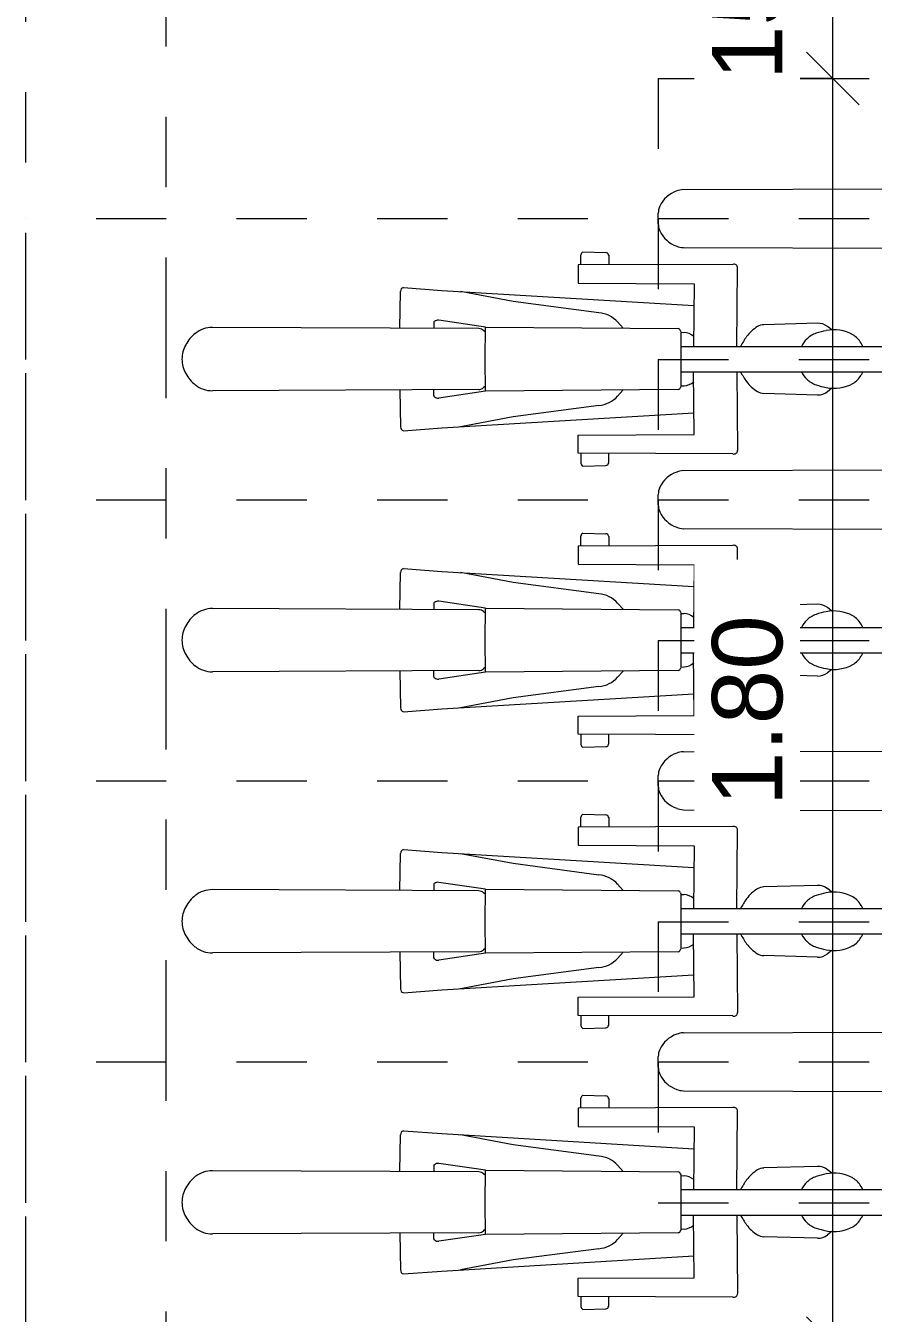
# Model space of a CAD drawing. Header units: metres. Extents: x -86 to 44, y -23 to 39.
# Drawn here: x 18.352 to 19.558, y -8.461 to -6.628 of the extents above; entities that cross this region are included whole.
import ezdxf

# ---------------------------------------------------------------- set-up
doc = ezdxf.new("R2010")
doc.units = ezdxf.units.M
doc.linetypes.add('_Rasterlinie_', pattern=[0.375, 0.2, -0.05, 0.075, -0.05])
doc.linetypes.add('_Verdeckte Linien_', pattern=[0.15, 0.1, -0.05])
for name, color, linetype, lineweight in [('A-____-____-DIMS', 7, 'Continuous', 5), ('A-____-____-DIMS-50', 7, 'Continuous', 5), ('A-DETL-GENF-HDLN', 7, '_Verdeckte Linien_', 9), ('A-DETL-GENF-OTLN', 7, 'Continuous', 9), ('C-PRKG-____-HDLN', 7, '_Verdeckte Linien_', 9), ('C-PRKG-____-OTLN', 7, 'Continuous', 9), ('S-GRID-____-OTLN', 7, 'Continuous', 5)]:
    doc.layers.add(name, color=color, linetype=linetype, lineweight=lineweight)
doc.styles.add('Arial_1', font='arial.ttf', dxfattribs={"height": 0.1})
doc.dimstyles.new('SUB_Rohbau_fein_6', dxfattribs={"dimscale": 0.3048, "dimtxt": 0.102026, "dimasz": 0.246063, "dimexe": 0.164042, "dimexo": 0.0625, "dimgap": 0.123031, "dimtad": 1, "dimdec": 1, "dimlfac": 100, "dimrnd": 0.5, "dimdsep": 46, "dimtxsty": 'Arial_1', "dimblk1": 'OBLIQUE', "dimblk2": 'OBLIQUE', "dimsah": 1, "dimcen": 0.09, "dimazin": 0, "dimtfac": 1, "dimtdec": 4, "dimtix": 1, "dimtmove": 0, "dimatfit": 3, "dimfxl": 0.164042, "dimfxlon": 1, "dimtvp": 1, "dimtfill": 1, "dimtolj": 1, "dimtzin": 0, "dimarcsym": 2})
doc.dimstyles.new('SUB_Rohbau_fein_7', dxfattribs={"dimscale": 0.3048, "dimtxt": 0.102026, "dimasz": 0.246063, "dimexe": 0.164042, "dimexo": 0.0625, "dimgap": 0.123031, "dimtad": 1, "dimrnd": 0.005, "dimzin": 0, "dimdsep": 46, "dimtxsty": 'Arial_1', "dimblk1": 'OBLIQUE', "dimblk2": 'OBLIQUE', "dimsah": 1, "dimcen": 0.09, "dimazin": 0, "dimtfac": 1, "dimtdec": 4, "dimtix": 1, "dimtmove": 0, "dimatfit": 3, "dimfxl": 0.164042, "dimfxlon": 1, "dimtvp": 1, "dimtfill": 1, "dimtolj": 1, "dimtzin": 0, "dimarcsym": 2})

# ---------------------------------------------------------------- blocks, each defined once
blk = doc.blocks.new('Fahrradstellplatz - Fahrradstellplatz-23804277--01_UG_OK_FFB_AF')
at = {"layer": 'C-PRKG-____-HDLN', "color": 253, "true_color": 0x999999}
blk.add_line((0, -4.1), (2.2695, -4.1), dxfattribs=at)
blk = doc.blocks.new('Fahrradstellplatz - Fahrradstellplatz-23803464--01_UG_OK_FFB_AF')
at = {"layer": 'A-DETL-GENF-HDLN', "color": 253, "true_color": 0x999999}
for p, q in [((0, 2), (0.4, 2)), ((0.4, 2), (0.8, 2)), ((0.4, 0), (0.4, 2)), ((0.4, 0), (0.4, 2)), ((0.8, 2), (1.2, 2)), ((0.8, 0), (0.8, 2)), ((0.8, 0), (0.8, 2)), ((1.2, 2), (1.6, 2)), ((1.2, 0), (1.2, 2)), ((1.2, 0), (1.2, 2)), ((1.6, 0), (1.6, 2))]:
    blk.add_line(p, q, dxfattribs=at)
at = {"layer": 'A-DETL-GENF-OTLN', "color": 253, "true_color": 0x999999}
for p, q in [((0.1573, 1.3551), (0.1556, 1.7345)), ((0.2439, 1.3551), (0.2456, 1.7345)), ((0.5573, 1.3551), (0.5556, 1.7345)), ((0.6439, 1.3551), (0.6456, 1.7345)), ((0.9573, 1.3551), (0.9556, 1.7345)), ((1.0439, 1.3551), (1.0456, 1.7345)), ((1.3573, 1.3551), (1.3556, 1.7345)), ((1.4439, 1.3551), (1.4456, 1.7345)), ((0.1568, 1.4679), (0.1043, 1.4669)), ((0.2444, 1.4679), (0.2969, 1.4669)), ((0.5568, 1.4679), (0.5043, 1.4669)), ((0.6444, 1.4679), (0.6969, 1.4669)), ((0.9568, 1.4679), (0.9043, 1.4669)), ((1.0444, 1.4679), (1.0969, 1.4669)), ((1.3568, 1.4679), (1.3043, 1.4669)), ((1.4444, 1.4679), (1.4969, 1.4669)), ((0.0987, 1.4626), (0.1028, 1.408)), ((0.3025, 1.4626), (0.2984, 1.408)), ((0.4987, 1.4626), (0.5028, 1.408)), ((0.7025, 1.4626), (0.6984, 1.408)), ((0.8987, 1.4626), (0.9028, 1.408)), ((1.1025, 1.4626), (1.0984, 1.408)), ((1.2987, 1.4626), (1.3028, 1.408)), ((1.5025, 1.4626), (1.4984, 1.408)), ((0.155, 1.3458), (0.1452, 1.4123)), ((0.1486, 1.4194), (0.157, 1.4194)), ((0.2526, 1.4194), (0.2442, 1.4194)), ((0.2462, 1.3458), (0.256, 1.4123)), ((0.555, 1.3458), (0.5452, 1.4123)), ((0.5486, 1.4194), (0.557, 1.4194)), ((0.6526, 1.4194), (0.6442, 1.4194)), ((0.6462, 1.3458), (0.656, 1.4123)), ((0.955, 1.3458), (0.9452, 1.4123)), ((0.9486, 1.4194), (0.957, 1.4194)), ((1.0526, 1.4194), (1.0442, 1.4194)), ((1.0462, 1.3458), (1.056, 1.4123)), ((1.355, 1.3458), (1.3452, 1.4123)), ((1.3486, 1.4194), (1.357, 1.4194)), ((1.4526, 1.4194), (1.4442, 1.4194)), ((1.4462, 1.3458), (1.456, 1.4123)), ((0.1028, 1.408), (0.1243, 1.0493)), ((0.2984, 1.408), (0.2769, 1.0493)), ((0.5028, 1.408), (0.5243, 1.0493)), ((0.6984, 1.408), (0.6769, 1.0493)), ((0.9028, 1.408), (0.9243, 1.0493)), ((1.0984, 1.408), (1.0769, 1.0493)), ((1.3028, 1.408), (1.3243, 1.0493)), ((1.4984, 1.408), (1.4769, 1.0493)), ((0.1186, 1.3065), (0.1044, 1.3816)), ((0.2826, 1.3065), (0.2968, 1.3816)), ((0.5186, 1.3065), (0.5044, 1.3816)), ((0.6826, 1.3065), (0.6968, 1.3816)), ((0.9186, 1.3065), (0.9044, 1.3816)), ((1.0826, 1.3065), (1.0968, 1.3816)), ((1.3186, 1.3065), (1.3044, 1.3816)), ((1.4826, 1.3065), (1.4968, 1.3816)), ((0.155, 1.3458), (0.2006, 1.3465)), ((0.1573, 1.0716), (0.155, 1.3458)), ((0.1623, 1.3459), (0.16, 1.3486)), ((0.2006, 1.3465), (0.2462, 1.3458)), ((0.2389, 1.3459), (0.2411, 1.3486)), ((0.2462, 1.3458), (0.2439, 1.0716)), ((0.555, 1.3458), (0.6006, 1.3465)), ((0.5573, 1.0716), (0.555, 1.3458)), ((0.5623, 1.3459), (0.56, 1.3486)), ((0.6006, 1.3465), (0.6462, 1.3458)), ((0.6389, 1.3459), (0.6411, 1.3486)), ((0.6462, 1.3458), (0.6439, 1.0716)), ((0.955, 1.3458), (1.0006, 1.3465)), ((0.9573, 1.0716), (0.955, 1.3458)), ((0.9623, 1.3459), (0.96, 1.3486)), ((1.0006, 1.3465), (1.0462, 1.3458)), ((1.0389, 1.3459), (1.0411, 1.3486)), ((1.0462, 1.3458), (1.0439, 1.0716)), ((1.355, 1.3458), (1.4006, 1.3465)), ((1.3573, 1.0716), (1.355, 1.3458)), ((1.3623, 1.3459), (1.36, 1.3486)), ((1.4006, 1.3465), (1.4462, 1.3458)), ((1.4389, 1.3459), (1.4411, 1.3486)), ((1.4462, 1.3458), (1.4439, 1.0716)), ((0.1347, 1.1845), (0.1186, 1.3065)), ((0.2664, 1.1845), (0.2826, 1.3065)), ((0.5347, 1.1845), (0.5186, 1.3065)), ((0.6664, 1.1845), (0.6826, 1.3065)), ((0.9347, 1.1845), (0.9186, 1.3065)), ((1.0664, 1.1845), (1.0826, 1.3065)), ((1.3347, 1.1845), (1.3186, 1.3065)), ((1.4664, 1.1845), (1.4826, 1.3065)), ((0.0666, 1.2102), (0.0523, 1.21)), ((0.0658, 0.9937), (0.0667, 1.2142)), ((0.0667, 1.2142), (0.0925, 1.2142)), ((0.0925, 1.2142), (0.0933, 1.049)), ((0.3087, 1.2142), (0.3079, 1.049)), ((0.3345, 1.2142), (0.3087, 1.2142)), ((0.3354, 0.9937), (0.3345, 1.2142)), ((0.3345, 1.2102), (0.3489, 1.21)), ((0.4666, 1.2102), (0.4523, 1.21)), ((0.4658, 0.9937), (0.4667, 1.2142)), ((0.4667, 1.2142), (0.4925, 1.2142)), ((0.4925, 1.2142), (0.4933, 1.049)), ((0.7087, 1.2142), (0.7079, 1.049)), ((0.7345, 1.2142), (0.7087, 1.2142)), ((0.7354, 0.9937), (0.7345, 1.2142)), ((0.7345, 1.2102), (0.7489, 1.21)), ((0.8666, 1.2102), (0.8523, 1.21)), ((0.8658, 0.9937), (0.8667, 1.2142)), ((0.8667, 1.2142), (0.8925, 1.2142)), ((0.8925, 1.2142), (0.8933, 1.049)), ((1.1087, 1.2142), (1.1079, 1.049)), ((1.1345, 1.2142), (1.1087, 1.2142)), ((1.1354, 0.9937), (1.1345, 1.2142)), ((1.1345, 1.2102), (1.1489, 1.21)), ((1.2666, 1.2102), (1.2523, 1.21)), ((1.2658, 0.9937), (1.2667, 1.2142)), ((1.2667, 1.2142), (1.2925, 1.2142)), ((1.2925, 1.2142), (1.2933, 1.049)), ((1.5087, 1.2142), (1.5079, 1.049)), ((1.5345, 1.2142), (1.5087, 1.2142)), ((1.5354, 0.9937), (1.5345, 1.2142)), ((1.5345, 1.2102), (1.5489, 1.21)), ((0.0482, 1.2074), (0.0491, 1.1747)), ((0.353, 1.2074), (0.3521, 1.1747)), ((0.4482, 1.2074), (0.4491, 1.1747)), ((0.753, 1.2074), (0.7521, 1.1747)), ((0.8482, 1.2074), (0.8491, 1.1747)), ((1.153, 1.2074), (1.1521, 1.1747)), ((1.2482, 1.2074), (1.2491, 1.1747)), ((1.553, 1.2074), (1.5521, 1.1747)), ((0.0529, 1.1705), (0.0665, 1.1702)), ((0.1567, 1.1498), (0.1478, 1.1579)), ((0.2445, 1.1498), (0.2534, 1.1579)), ((0.3483, 1.1705), (0.3347, 1.1702)), ((0.4529, 1.1705), (0.4665, 1.1702)), ((0.5567, 1.1498), (0.5478, 1.1579)), ((0.6445, 1.1498), (0.6534, 1.1579)), ((0.7483, 1.1705), (0.7347, 1.1702)), ((0.8529, 1.1705), (0.8665, 1.1702)), ((0.9567, 1.1498), (0.9478, 1.1579)), ((1.0445, 1.1498), (1.0534, 1.1579)), ((1.1483, 1.1705), (1.1347, 1.1702)), ((1.2529, 1.1705), (1.2665, 1.1702)), ((1.3567, 1.1498), (1.3478, 1.1579)), ((1.4445, 1.1498), (1.4534, 1.1579)), ((1.5483, 1.1705), (1.5347, 1.1702)), ((0.1604, 1.0681), (0.1621, 1.0675)), ((0.1621, 1.0675), (0.2006, 1.0674)), ((0.1624, 1.0675), (0.1627, 1.0634)), ((0.1825, 1.0675), (0.1825, 0.478)), ((0.2006, 1.0674), (0.2391, 1.0675)), ((0.2187, 1.0675), (0.2187, 0.478)), ((0.2387, 1.0675), (0.2385, 1.0634)), ((0.2391, 1.0675), (0.2408, 1.0681)), ((0.5604, 1.0681), (0.5621, 1.0675)), ((0.5621, 1.0675), (0.6006, 1.0674)), ((0.5624, 1.0675), (0.5627, 1.0634)), ((0.5825, 1.0675), (0.5825, 0.478)), ((0.6006, 1.0674), (0.6391, 1.0675)), ((0.6187, 1.0675), (0.6187, 0.478)), ((0.6387, 1.0675), (0.6385, 1.0634)), ((0.6391, 1.0675), (0.6408, 1.0681)), ((0.9604, 1.0681), (0.9621, 1.0675)), ((0.9621, 1.0675), (1.0006, 1.0674)), ((0.9624, 1.0675), (0.9627, 1.0634)), ((0.9825, 1.0675), (0.9825, 0.478)), ((1.0006, 1.0674), (1.0391, 1.0675)), ((1.0187, 1.0675), (1.0187, 0.478)), ((1.0387, 1.0675), (1.0385, 1.0634)), ((1.0391, 1.0675), (1.0408, 1.0681)), ((1.3604, 1.0681), (1.3621, 1.0675)), ((1.3621, 1.0675), (1.4006, 1.0674)), ((1.3624, 1.0675), (1.3627, 1.0634)), ((1.3825, 1.0675), (1.3825, 0.478)), ((1.4006, 1.0674), (1.4391, 1.0675)), ((1.4187, 1.0675), (1.4187, 0.478)), ((1.4387, 1.0675), (1.4385, 1.0634)), ((1.4391, 1.0675), (1.4408, 1.0681)), ((0.0933, 1.049), (0.1825, 1.0497)), ((0.3079, 1.049), (0.2187, 1.0497)), ((0.4933, 1.049), (0.5825, 1.0497)), ((0.7079, 1.049), (0.6187, 1.0497)), ((0.8933, 1.049), (0.9825, 1.0497)), ((1.1079, 1.049), (1.0187, 1.0497)), ((1.2933, 1.049), (1.3825, 1.0497)), ((1.5079, 1.049), (1.4187, 1.0497)), ((0.1825, 0.9883), (0.0707, 0.9872)), ((0.2187, 0.9883), (0.3305, 0.9872)), ((0.5825, 0.9883), (0.4707, 0.9872)), ((0.6187, 0.9883), (0.7305, 0.9872)), ((0.9825, 0.9883), (0.8707, 0.9872)), ((1.0187, 0.9883), (1.1305, 0.9872)), ((1.3825, 0.9883), (1.2707, 0.9872)), ((1.4187, 0.9883), (1.5305, 0.9872)), ((0.1495, 0.8735), (0.1517, 0.95)), ((0.2517, 0.8735), (0.2495, 0.95)), ((0.5495, 0.8735), (0.5517, 0.95)), ((0.6517, 0.8735), (0.6495, 0.95)), ((0.9495, 0.8735), (0.9517, 0.95)), ((1.0517, 0.8735), (1.0495, 0.95)), ((1.3495, 0.8735), (1.3517, 0.95)), ((1.4517, 0.8735), (1.4495, 0.95)), ((0.1591, 0.8532), (0.1542, 0.8592)), ((0.2421, 0.8532), (0.247, 0.8592)), ((0.5591, 0.8532), (0.5542, 0.8592)), ((0.6421, 0.8532), (0.647, 0.8592)), ((0.9591, 0.8532), (0.9542, 0.8592)), ((1.0421, 0.8532), (1.047, 0.8592)), ((1.3591, 0.8532), (1.3542, 0.8592)), ((1.4421, 0.8532), (1.447, 0.8592)), ((0.1825, 0.809), (0.1779, 0.8114)), ((0.2187, 0.809), (0.2233, 0.8114)), ((0.5825, 0.809), (0.5779, 0.8114)), ((0.6187, 0.809), (0.6233, 0.8114)), ((0.9825, 0.809), (0.9779, 0.8114)), ((1.0187, 0.809), (1.0233, 0.8114)), ((1.3825, 0.809), (1.3779, 0.8114)), ((1.4187, 0.809), (1.4233, 0.8114))]:
    blk.add_line(p, q, dxfattribs=at)
for centre, radius, start, end in [((0.2007, 1.7348), 0.0429, 90.2027, 118.8234), ((0.2004, 1.7348), 0.0429, 61.1766, 89.7973), ((0.6007, 1.7348), 0.0429, 90.2027, 118.8234), ((0.6004, 1.7348), 0.0429, 61.1766, 89.7973), ((1.0007, 1.7348), 0.0429, 90.2027, 118.8234), ((1.0004, 1.7348), 0.0429, 61.1766, 89.7973), ((1.4007, 1.7348), 0.0429, 90.2027, 118.8234), ((1.4004, 1.7348), 0.0429, 61.1766, 89.7973), ((0.2058, 1.7256), 0.0534, 118.8234, 141.5969), ((0.1954, 1.7256), 0.0534, 38.4031, 61.1766), ((0.6058, 1.7256), 0.0534, 118.8234, 141.5969), ((0.5954, 1.7256), 0.0534, 38.4031, 61.1766), ((1.0058, 1.7256), 0.0534, 118.8234, 141.5969), ((0.9954, 1.7256), 0.0534, 38.4031, 61.1766), ((1.4058, 1.7256), 0.0534, 118.8234, 141.5969), ((1.3954, 1.7256), 0.0534, 38.4031, 61.1766), ((0.1944, 1.7346), 0.0388, 141.5969, 180.2571), ((0.2068, 1.7346), 0.0388, 359.7429, 38.4031), ((0.5944, 1.7346), 0.0388, 141.5969, 180.2571), ((0.6068, 1.7346), 0.0388, 359.7429, 38.4031), ((0.9944, 1.7346), 0.0388, 141.5969, 180.2571), ((1.0068, 1.7346), 0.0388, 359.7429, 38.4031), ((1.3944, 1.7346), 0.0388, 141.5969, 180.2571), ((1.4068, 1.7346), 0.0388, 359.7429, 38.4031), ((0.1045, 1.4608), 0.00606, 91.0937, 163.2001), ((0.2967, 1.4608), 0.00606, 16.7999, 88.9063), ((0.5045, 1.4608), 0.00606, 91.0937, 163.2001), ((0.6967, 1.4608), 0.00606, 16.7999, 88.9063), ((0.9045, 1.4608), 0.00606, 91.0937, 163.2001), ((1.0967, 1.4608), 0.00606, 16.7999, 88.9063), ((1.3045, 1.4608), 0.00606, 91.0937, 163.2001), ((1.4967, 1.4608), 0.00606, 16.7999, 88.9063), ((0.1532, 1.4134), 0.00806, 139.5195, 188.3681), ((0.1486, 1.4174), 0.00199, 89.2163, 139.5195), ((0.2526, 1.4174), 0.00199, 40.4805, 90.7837), ((0.248, 1.4134), 0.00806, 351.6319, 40.4805), ((0.5532, 1.4134), 0.00806, 139.5195, 188.3681), ((0.5486, 1.4174), 0.00199, 89.2163, 139.5195), ((0.6526, 1.4174), 0.00199, 40.4805, 90.7837), ((0.648, 1.4134), 0.00806, 351.6319, 40.4805), ((0.9532, 1.4134), 0.00806, 139.5195, 188.3681), ((0.9486, 1.4174), 0.00199, 89.2163, 139.5195), ((1.0526, 1.4174), 0.00199, 40.4805, 90.7837), ((1.048, 1.4134), 0.00806, 351.6319, 40.4805), ((1.3532, 1.4134), 0.00806, 139.5195, 188.3681), ((1.3486, 1.4174), 0.00199, 89.2163, 139.5195), ((1.4526, 1.4174), 0.00199, 40.4805, 90.7837), ((1.448, 1.4134), 0.00806, 351.6319, 40.4805), ((0.1689, 1.3562), 0.0117, 185.1134, 220.3907), ((0.2323, 1.3562), 0.0117, 319.6093, 354.8866), ((0.5689, 1.3562), 0.0117, 185.1134, 220.3907), ((0.6323, 1.3562), 0.0117, 319.6093, 354.8866), ((0.9689, 1.3562), 0.0117, 185.1134, 220.3907), ((1.0323, 1.3562), 0.0117, 319.6093, 354.8866), ((1.3689, 1.3562), 0.0117, 185.1134, 220.3907), ((1.4323, 1.3562), 0.0117, 319.6093, 354.8866), ((0.0524, 1.2054), 0.00464, 90.4692, 154.4859), ((0.3488, 1.2054), 0.00464, 25.5141, 89.5308), ((0.4524, 1.2054), 0.00464, 90.4692, 154.4859), ((0.7488, 1.2054), 0.00464, 25.5141, 89.5308), ((0.8524, 1.2054), 0.00464, 90.4692, 154.4859), ((1.1488, 1.2054), 0.00464, 25.5141, 89.5308), ((1.2524, 1.2054), 0.00464, 90.4692, 154.4859), ((1.5488, 1.2054), 0.00464, 25.5141, 89.5308), ((0.0535, 1.1749), 0.00438, 181.6744, 261.5061), ((0.1758, 1.1882), 0.0413, 185.2207, 227.2443), ((0.2254, 1.1882), 0.0413, 312.7557, 354.7793), ((0.3477, 1.1749), 0.00438, 278.4939, 358.3256), ((0.4535, 1.1749), 0.00438, 181.6744, 261.5061), ((0.5758, 1.1882), 0.0413, 185.2207, 227.2443), ((0.6254, 1.1882), 0.0413, 312.7557, 354.7793), ((0.7477, 1.1749), 0.00438, 278.4939, 358.3256), ((0.8535, 1.1749), 0.00438, 181.6744, 261.5061), ((0.9758, 1.1882), 0.0413, 185.2207, 227.2443), ((1.0254, 1.1882), 0.0413, 312.7557, 354.7793), ((1.1477, 1.1749), 0.00438, 278.4939, 358.3256), ((1.2535, 1.1749), 0.00438, 181.6744, 261.5061), ((1.3758, 1.1882), 0.0413, 185.2207, 227.2443), ((1.4254, 1.1882), 0.0413, 312.7557, 354.7793), ((1.5477, 1.1749), 0.00438, 278.4939, 358.3256), ((0.162, 1.0727), 0.00483, 193.2596, 250.1257), ((0.1854, 1.0646), 0.0228, 183.0499, 221.2324), ((0.2158, 1.0646), 0.0228, 318.7676, 356.9501), ((0.2392, 1.0727), 0.00483, 289.8743, 346.7404), ((0.562, 1.0727), 0.00483, 193.2596, 250.1257), ((0.5854, 1.0646), 0.0228, 183.0499, 221.2324), ((0.6158, 1.0646), 0.0228, 318.7676, 356.9501), ((0.6392, 1.0727), 0.00483, 289.8743, 346.7404), ((0.962, 1.0727), 0.00483, 193.2596, 250.1257), ((0.9854, 1.0646), 0.0228, 183.0499, 221.2324), ((1.0158, 1.0646), 0.0228, 318.7676, 356.9501), ((1.0392, 1.0727), 0.00483, 289.8743, 346.7404), ((1.362, 1.0727), 0.00483, 193.2596, 250.1257), ((1.3854, 1.0646), 0.0228, 183.0499, 221.2324), ((1.4158, 1.0646), 0.0228, 318.7676, 356.9501), ((1.4392, 1.0727), 0.00483, 289.8743, 346.7404), ((0.0706, 0.9923), 0.00508, 164.2179, 270.5532), ((0.3305, 0.9923), 0.00508, 269.4468, 15.7821), ((0.4706, 0.9923), 0.00508, 164.2179, 270.5532), ((0.7305, 0.9923), 0.00508, 269.4468, 15.7821), ((0.8706, 0.9923), 0.00508, 164.2179, 270.5532), ((1.1305, 0.9923), 0.00508, 269.4468, 15.7821), ((1.2706, 0.9923), 0.00508, 164.2179, 270.5532), ((1.5305, 0.9923), 0.00508, 269.4468, 15.7821), ((0.2028, 0.9281), 0.0574, 126.5019, 147.5068), ((0.2288, 0.893), 0.1011, 117.2613, 126.5019), ((0.1724, 0.893), 0.1011, 53.4981, 62.7387), ((0.1984, 0.9281), 0.0574, 32.4932, 53.4981), ((0.6028, 0.9281), 0.0574, 126.5019, 147.5068), ((0.6288, 0.893), 0.1011, 117.2613, 126.5019), ((0.5724, 0.893), 0.1011, 53.4981, 62.7387), ((0.5984, 0.9281), 0.0574, 32.4932, 53.4981), ((1.0028, 0.9281), 0.0574, 126.5019, 147.5068), ((1.0288, 0.893), 0.1011, 117.2613, 126.5019), ((0.9724, 0.893), 0.1011, 53.4981, 62.7387), ((0.9984, 0.9281), 0.0574, 32.4932, 53.4981), ((1.4028, 0.9281), 0.0574, 126.5019, 147.5068), ((1.4288, 0.893), 0.1011, 117.2613, 126.5019), ((1.3724, 0.893), 0.1011, 53.4981, 62.7387), ((1.3984, 0.9281), 0.0574, 32.4932, 53.4981), ((0.1693, 0.9495), 0.0176, 147.5068, 178.3381), ((0.2319, 0.9495), 0.0176, 1.6619, 32.4932), ((0.5693, 0.9495), 0.0176, 147.5068, 178.3381), ((0.6319, 0.9495), 0.0176, 1.6619, 32.4932), ((0.9693, 0.9495), 0.0176, 147.5068, 178.3381), ((1.0319, 0.9495), 0.0176, 1.6619, 32.4932), ((1.3693, 0.9495), 0.0176, 147.5068, 178.3381), ((1.4319, 0.9495), 0.0176, 1.6619, 32.4932), ((0.1986, 0.8634), 0.0367, 136.3239, 161.1879), ((0.1961, 0.8658), 0.0333, 114.1511, 136.3239), ((0.2051, 0.8658), 0.0333, 43.6761, 65.8489), ((0.2026, 0.8634), 0.0367, 18.8121, 43.6761), ((0.5986, 0.8634), 0.0367, 136.3239, 161.1879), ((0.5961, 0.8658), 0.0333, 114.1511, 136.3239), ((0.6051, 0.8658), 0.0333, 43.6761, 65.8489), ((0.6026, 0.8634), 0.0367, 18.8121, 43.6761), ((0.9986, 0.8634), 0.0367, 136.3239, 161.1879), ((0.9961, 0.8658), 0.0333, 114.1511, 136.3239), ((1.0051, 0.8658), 0.0333, 43.6761, 65.8489), ((1.0026, 0.8634), 0.0367, 18.8121, 43.6761), ((1.3986, 0.8634), 0.0367, 136.3239, 161.1879), ((1.3961, 0.8658), 0.0333, 114.1511, 136.3239), ((1.4051, 0.8658), 0.0333, 43.6761, 65.8489), ((1.4026, 0.8634), 0.0367, 18.8121, 43.6761), ((0.1712, 0.8728), 0.0217, 178.2161, 218.6857), ((0.2151, 0.8501), 0.0561, 168.5086, 208.7294), ((0.271, 0.8388), 0.1131, 161.1879, 168.5086), ((0.1861, 0.8501), 0.0561, 331.2706, 11.4914), ((0.1302, 0.8388), 0.1131, 11.4914, 18.8121), ((0.23, 0.8728), 0.0217, 321.3143, 1.7839), ((0.5712, 0.8728), 0.0217, 178.2161, 218.6857), ((0.6151, 0.8501), 0.0561, 168.5086, 208.7294), ((0.671, 0.8388), 0.1131, 161.1879, 168.5086), ((0.5861, 0.8501), 0.0561, 331.2706, 11.4914), ((0.5302, 0.8388), 0.1131, 11.4914, 18.8121), ((0.63, 0.8728), 0.0217, 321.3143, 1.7839), ((0.9712, 0.8728), 0.0217, 178.2161, 218.6857), ((1.0151, 0.8501), 0.0561, 168.5086, 208.7294), ((1.071, 0.8388), 0.1131, 161.1879, 168.5086), ((0.9861, 0.8501), 0.0561, 331.2706, 11.4914), ((0.9302, 0.8388), 0.1131, 11.4914, 18.8121), ((1.03, 0.8728), 0.0217, 321.3143, 1.7839), ((1.3712, 0.8728), 0.0217, 178.2161, 218.6857), ((1.4151, 0.8501), 0.0561, 168.5086, 208.7294), ((1.471, 0.8388), 0.1131, 161.1879, 168.5086), ((1.3861, 0.8501), 0.0561, 331.2706, 11.4914), ((1.3302, 0.8388), 0.1131, 11.4914, 18.8121), ((1.43, 0.8728), 0.0217, 321.3143, 1.7839), ((0.1914, 0.8372), 0.0291, 208.7294, 242.3562), ((0.2097, 0.8372), 0.0291, 297.6438, 331.2706), ((0.5914, 0.8372), 0.0291, 208.7294, 242.3562), ((0.6097, 0.8372), 0.0291, 297.6438, 331.2706), ((0.9914, 0.8372), 0.0291, 208.7294, 242.3562), ((1.0097, 0.8372), 0.0291, 297.6438, 331.2706), ((1.3914, 0.8372), 0.0291, 208.7294, 242.3562), ((1.4097, 0.8372), 0.0291, 297.6438, 331.2706)]:
    blk.add_arc(centre, radius, start, end, dxfattribs=at)
blk = doc.blocks.new('Fahrradstellplatz - Fahrradstellplatz-23803658--01_UG_OK_FFB_AF')
at = {"layer": 'A-DETL-GENF-HDLN', "color": 253, "true_color": 0x999999}
for p, q in [((0, 0), (0, -2)), ((0.4, 0), (0, 0)), ((0.4, 0), (0.4, -2)), ((0.8, 0), (0.4, 0)), ((0.4, 0), (0.4, -2)), ((0.8, 0), (0.8, -2)), ((1.2, 0), (0.8, 0)), ((0.8, 0), (0.8, -2)), ((1.2, 0), (1.2, -2)), ((1.6, 0), (1.2, 0)), ((1.2, 0), (1.2, -2)), ((1.6, 0), (1.6, -2))]:
    blk.add_line(p, q, dxfattribs=at)
at = {"layer": 'A-DETL-GENF-OTLN', "color": 253, "true_color": 0x999999}
for p, q in [((0.1931, 0), (0.2006, 0)), ((0.2006, 0), (0.2081, 0)), ((0.5931, 0), (0.6006, 0)), ((0.6006, 0), (0.6081, 0)), ((0.9931, 0), (1.0006, 0)), ((1.0006, 0), (1.0081, 0)), ((1.3931, 0), (1.4006, 0)), ((1.4006, 0), (1.4081, 0)), ((0.1593, -0.0357), (0.1581, -0.4548)), ((0.2419, -0.0357), (0.2431, -0.4548)), ((0.5593, -0.0357), (0.5581, -0.4548)), ((0.6419, -0.0357), (0.6431, -0.4548)), ((0.9593, -0.0357), (0.9581, -0.4548)), ((1.0419, -0.0357), (1.0431, -0.4548)), ((1.3593, -0.0357), (1.3581, -0.4548)), ((1.4419, -0.0357), (1.4431, -0.4548))]:
    blk.add_line(p, q, dxfattribs=at)
for centre, radius, start, end in [((0.1931, -0.024), 0.024, 90.0116, 114.7042), ((0.2081, -0.024), 0.024, 65.2958, 89.9884), ((0.5931, -0.024), 0.024, 90.0116, 114.7042), ((0.6081, -0.024), 0.024, 65.2958, 89.9884), ((1.0081, -0.024), 0.024, 65.2958, 89.9884), ((1.3931, -0.024), 0.024, 90.0116, 114.7042), ((0.2003, -0.0396), 0.0412, 114.7042, 161.0529), ((0.2009, -0.0396), 0.0412, 18.9471, 65.2958), ((0.6003, -0.0396), 0.0412, 114.7042, 161.0529), ((0.6009, -0.0396), 0.0412, 18.9471, 65.2958), ((1.0003, -0.0396), 0.0412, 114.7042, 161.0529), ((0.9931, -0.024), 0.024, 90.0116, 114.7042), ((1.0009, -0.0396), 0.0412, 18.9471, 65.2958), ((1.4003, -0.0396), 0.0412, 114.7042, 161.0529), ((1.4081, -0.024), 0.024, 65.2958, 89.9884), ((1.4009, -0.0396), 0.0412, 18.9471, 65.2958), ((0.1997, -0.0394), 0.0406, 161.0529, 174.7358), ((0.2015, -0.0394), 0.0406, 5.2642, 18.9471), ((0.5997, -0.0394), 0.0406, 161.0529, 174.7358), ((0.6015, -0.0394), 0.0406, 5.2642, 18.9471), ((0.9997, -0.0394), 0.0406, 161.0529, 174.7358), ((1.0015, -0.0394), 0.0406, 5.2642, 18.9471), ((1.3997, -0.0394), 0.0406, 161.0529, 174.7358), ((1.4015, -0.0394), 0.0406, 5.2642, 18.9471)]:
    blk.add_arc(centre, radius, start, end, dxfattribs=at)
blk = doc.blocks.new('DIMBLOCK1249--01_UG_OK_FFB_AF')
at = {"layer": 'A-____-____-DIMS-50'}
for p, q in [((19.5005, -6.7034), (19.463, -6.6659)), ((19.5005, -6.7034), (19.4505, -6.7034)), ((19.5005, -8.5034), (19.5005, -6.7034)), ((19.5005, -6.7034), (19.538, -6.7409)), ((19.5005, -6.7034), (19.5505, -6.7034)), ((19.5005, -8.5034), (19.463, -8.4659)), ((19.5005, -8.5034), (19.4505, -8.5034)), ((19.5005, -8.5034), (19.538, -8.5409)), ((19.5005, -8.5034), (19.5505, -8.5034))]:
    blk.add_line(p, q, dxfattribs=at)
at = {"layer": 'A-____-____-DIMS-50', "color": 0, "insert": (19.3285, -7.7391), "char_height": 0.1, "width": 0.325653, "attachment_point": 1, "rotation": 90, "line_spacing_factor": 0.941778, "style": 'Arial_1', "bg_fill": 3, "box_fill_scale": 1.25, "bg_fill_color": 256, "bg_fill_true_color": 13158600, "bg_fill_transparency": 0}
blk.add_mtext('1.80', dxfattribs=at)
blk = doc.blocks.new('_Oblique')
at = {"color": 0, "linetype": 'ByBlock', "lineweight": -2}
blk.add_line((-0.5, -0.5), (0.5, 0.5), dxfattribs=at)
blk = doc.blocks.new('DIMBLOCK1250--01_UG_OK_FFB_AF')
at = {"layer": 'A-____-____-DIMS-50'}
for p, q in [((19.5005, -6.5534), (19.463, -6.5159)), ((19.5005, -6.5534), (19.4505, -6.5534)), ((19.5005, -6.7034), (19.5005, -6.5534)), ((19.5005, -6.5534), (19.538, -6.5909)), ((19.5005, -6.5534), (19.5505, -6.5534)), ((19.5005, -6.7034), (19.463, -6.6659)), ((19.5005, -6.7034), (19.4505, -6.7034)), ((19.5005, -6.7034), (19.538, -6.7409)), ((19.5005, -6.7034), (19.5505, -6.7034))]:
    blk.add_line(p, q, dxfattribs=at)
at = {"layer": 'A-____-____-DIMS-50', "color": 0, "insert": (19.3285, -6.706), "char_height": 0.1, "width": 0.186088, "attachment_point": 1, "rotation": 90, "line_spacing_factor": 0.941778, "style": 'Arial_1', "bg_fill": 3, "box_fill_scale": 1.25, "bg_fill_color": 256, "bg_fill_true_color": 13158600, "bg_fill_transparency": 0}
blk.add_mtext('15', dxfattribs=at)

msp = doc.modelspace()

# ---------------------------------------------------------------- linework, layer by layer
at = {"layer": 'S-GRID-____-OTLN', "color": 8, "linetype": '_Rasterlinie_', "true_color": 0x808080}
msp.add_line((18.552, -20.6582), (18.552, -5.3534), dxfattribs=at)

# ---------------------------------------------------------------- block references
at = {"layer": 'C-PRKG-____-OTLN', "color": 253, "true_color": 0x999999}
for name, p, rotation in [('Fahrradstellplatz - Fahrradstellplatz-23804277--01_UG_OK_FFB_AF', (14.252, -8.8229), 90.00000000000092), ('Fahrradstellplatz - Fahrradstellplatz-23803658--01_UG_OK_FFB_AF', (19.252, -8.3034), 90.00000000000092), ('Fahrradstellplatz - Fahrradstellplatz-23803464--01_UG_OK_FFB_AF', (20.352, -8.5034), 90.00000000000031)]:
    msp.add_blockref(name, p, dxfattribs=dict(at, rotation=rotation))

# ---------------------------------------------------------------- next in the draw order: dimensions: what is measured, and where the dimension line sits
at = {"layer": 'A-____-____-DIMS'}
dim = msp.add_linear_dim(base=(19.5005, -6.7034), p1=(19.4505, -8.5034), p2=(19.4505, -6.7034), angle=90, dimstyle='SUB_Rohbau_fein_7', override={"dimpost": '<>', "dimfxl": 1.8}, dxfattribs=at)
dim.commit()
dim.dimension.update_dxf_attribs({"geometry": 'DIMBLOCK1249--01_UG_OK_FFB_AF', "text_midpoint": (19.412, -7.6034)})

# ---------------------------------------------------------------- next in the draw order: dimensions: what is measured, and where the dimension line sits
dim = msp.add_linear_dim(base=(19.5005, -6.5534), p1=(19.4505, -6.7034), p2=(19.4505, -6.5534), angle=90, dimstyle='SUB_Rohbau_fein_6', override={"dimpost": '<>', "dimfxl": 0.15}, dxfattribs=at)
dim.commit()
dim.dimension.update_dxf_attribs({"geometry": 'DIMBLOCK1250--01_UG_OK_FFB_AF', "text_midpoint": (19.412, -6.6284)})

doc.saveas('drawing.dxf')
